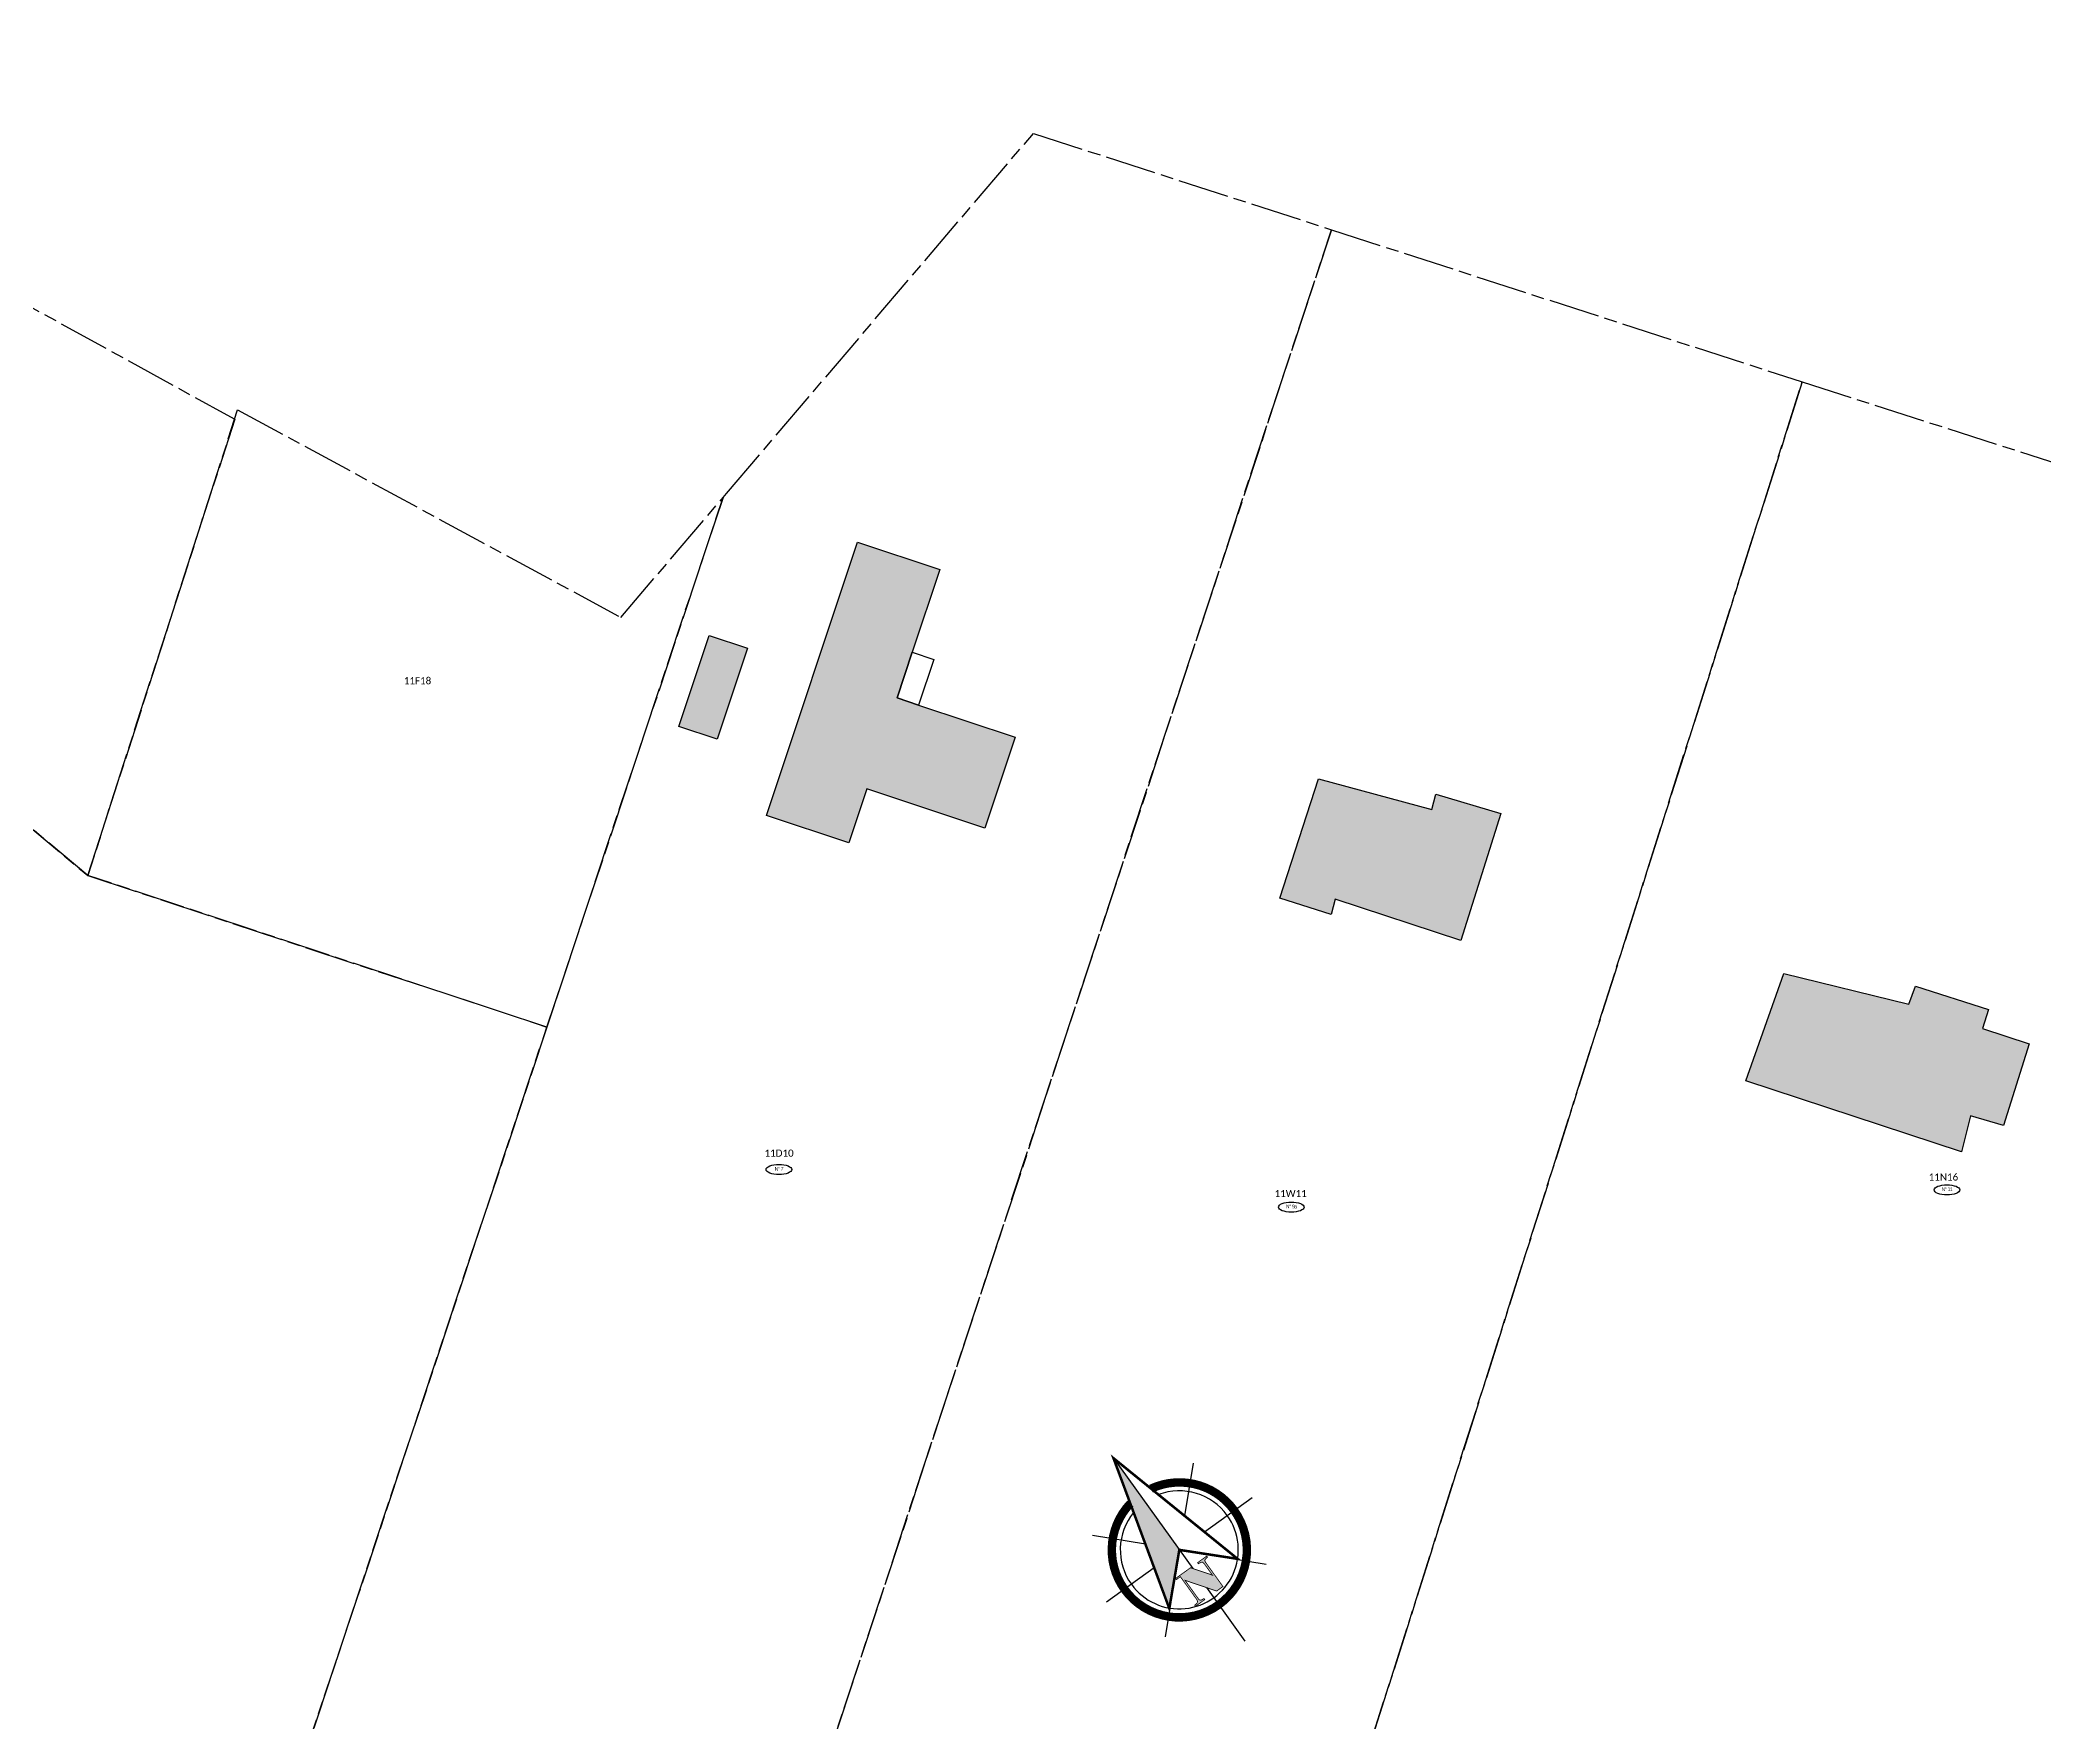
# Model space of a CAD drawing. Header units: metres. Extents: x -173 to 927, y -225 to 260.
# Drawn here: x -24 to 117.6, y 72.5 to 191.3 of the extents above; entities that cross this region are included whole.
import ezdxf

# ---------------------------------------------------------------- set-up
doc = ezdxf.new("R2010")
doc.units = ezdxf.units.M
doc.header["$LTSCALE"] = 0.01
doc.linetypes.add('ACAD_ISO08W100', pattern=[36, 24, -3, 6, -3])
for name, color, linetype in [('Cadastre-Batiments', 244, 'Continuous'), ('Cadastre-Num parcellaire', 232, 'Continuous'), ('Cadastre-Parcellaire', 252, 'ACAD_ISO08W100'), ('Texte', 7, 'Continuous')]:
    doc.layers.add(name, color=color, linetype=linetype)
doc.layers.add('Hachure toiture', color=252, linetype='Continuous', lineweight=9)
doc.styles.add('Legend', font='calibri.ttf')

# ---------------------------------------------------------------- blocks, each defined once
blk = doc.blocks.new('N')
h = blk.add_hatch(color=253)
h.set_gradient(color1=(148, 155, 164), rotation=90, one_color=1, tint=1)
h.paths.add_polyline_path([(0, 5.95), (-2.22, -2.18, 0.001039), (-2.21, -2.19), (0, 0)])
h = blk.add_hatch(color=253)
h.set_gradient(color1=(148, 155, 164), rotation=90, one_color=1, tint=1)
h.paths.add_polyline_path([(-0.07, -1.11), (-1.04, -1.11), (-1.04, -1.18), (-0.78, -1.18), (-0.78, -2.65), (-0.78, -2.67), (-0.79, -2.7), (-0.79, -2.73), (-0.8, -2.75), (-0.81, -2.77), (-0.82, -2.78), (-0.83, -2.79), (-0.84, -2.8), (-0.85, -2.81), (-0.87, -2.82), (-0.89, -2.82), (-0.91, -2.83), (-0.93, -2.83), (-0.96, -2.84), (-0.99, -2.84), (-1.02, -2.84), (-1.04, -2.84), (-1.04, -2.91), (-0.44, -2.91), (-0.44, -2.84), (-0.48, -2.84), (-0.52, -2.84), (-0.55, -2.83), (-0.57, -2.83), (-0.6, -2.82), (-0.62, -2.82), (-0.63, -2.81), (-0.64, -2.8), (-0.65, -2.79), (-0.66, -2.78), (-0.67, -2.77), (-0.68, -2.75), (-0.68, -2.73), (-0.69, -2.7), (-0.69, -2.67), (-0.69, -2.64), (-0.69, -1.48), (0.33, -2.91), (0.74, -2.91), (0.74, -1.4), (0.74, -1.36), (0.74, -1.34), (0.74, -1.31), (0.75, -1.28), (0.76, -1.27), (0.76, -1.25), (0.77, -1.23), (0.78, -1.22), (0.79, -1.21), (0.81, -1.21), (0.83, -1.2), (0.85, -1.2), (0.88, -1.19), (0.9, -1.19), (0.93, -1.18), (0.96, -1.18), (0.98, -1.18), (0.98, -1.11), (0.39, -1.11), (0.39, -1.18), (0.39, -1.18), (0.43, -1.18), (0.46, -1.19), (0.49, -1.19), (0.52, -1.2), (0.54, -1.2), (0.56, -1.21), (0.58, -1.22), (0.6, -1.23), (0.61, -1.24), (0.61, -1.25), (0.62, -1.27), (0.63, -1.29), (0.63, -1.31), (0.64, -1.34), (0.64, -1.36), (0.64, -1.4), (0.64, -2.1)])
for p, q in [((0, 5.95), (0, -1.21)), ((-1.28, 1.28), (-3.28, 3.28)), ((1.28, 1.28), (3.28, 3.28)), ((-1.63, 0), (-4.72, 0)), ((1.63, 0), (4.72, 0)), ((-1.28, -1.28), (-3.28, -3.28)), ((1.28, -1.28), (3.28, -3.28)), ((0, -2.44), (0, -5.92))]:
    blk.add_line(p, q)
for points, const_width in [([(-2.23, -2.2), (0, 5.95), (2.22, -2.18), (0, 0), (-2.23, -2.2)], 0.133), ([(-0.69, -2.64), (-0.69, -2.67), (-0.69, -2.7), (-0.68, -2.73), (-0.68, -2.75), (-0.67, -2.77), (-0.66, -2.78), (-0.65, -2.79), (-0.64, -2.8), (-0.63, -2.81), (-0.62, -2.82), (-0.6, -2.82), (-0.57, -2.83), (-0.55, -2.83), (-0.52, -2.84), (-0.48, -2.84), (-0.44, -2.84), (-0.44, -2.91), (-1.04, -2.91), (-1.04, -2.84), (-1.02, -2.84), (-0.99, -2.84), (-0.96, -2.84), (-0.93, -2.83), (-0.91, -2.83), (-0.89, -2.82), (-0.87, -2.82), (-0.85, -2.81), (-0.84, -2.8), (-0.83, -2.79), (-0.82, -2.78), (-0.81, -2.77), (-0.8, -2.75), (-0.79, -2.73), (-0.79, -2.7), (-0.78, -2.67), (-0.78, -2.65), (-0.78, -1.18), (-1.04, -1.18), (-1.04, -1.11), (-0.07, -1.11), (0.64, -2.1), (0.64, -1.4), (0.64, -1.36), (0.64, -1.34), (0.63, -1.31), (0.63, -1.29), (0.62, -1.27), (0.61, -1.25), (0.61, -1.24), (0.6, -1.23), (0.58, -1.22), (0.56, -1.21), (0.54, -1.2), (0.52, -1.2), (0.49, -1.19), (0.46, -1.19), (0.43, -1.18), (0.39, -1.18), (0.39, -1.18), (0.39, -1.11), (0.98, -1.11), (0.98, -1.18), (0.96, -1.18), (0.93, -1.18), (0.9, -1.19), (0.88, -1.19), (0.85, -1.2), (0.83, -1.2), (0.81, -1.21), (0.79, -1.21), (0.78, -1.22), (0.77, -1.23), (0.76, -1.25), (0.76, -1.27), (0.75, -1.28), (0.74, -1.31), (0.74, -1.34), (0.74, -1.36), (0.74, -1.4), (0.74, -2.91), (0.33, -2.91), (-0.69, -1.48), (-0.69, -2.64), (-0.69, -2.64)], 0.0445)]:
    blk.add_lwpolyline(points, dxfattribs=dict(const_width=const_width))
at = {"color": 251, "true_color": 0x666666, "const_width": 0.445}
for points in [[(-3.56, 0, 1), (3.56, 0, 0.359415), (0.67, 3.49, 1)], [(-0.67, 3.49, 0.359415), (-3.56, 0, 1)]]:
    blk.add_lwpolyline(points, format="xyb", dxfattribs=at)
for start, end in [(105.027, 180), (0, 74.973), (180, 0)]:
    blk.add_arc((0, 0), 3.11, start, end)

msp = doc.modelspace()

# ---------------------------------------------------------------- hatches: boundary and pattern name
at = {"layer": 'Hachure toiture', "transparency": 33554508}
h = msp.add_hatch(color=256, dxfattribs=at)
h.dxf.hatch_style = 1
h.paths.add_polyline_path([(294.955, 64.683), (285.875, 67.463), (279.411, 47.563), (291.975, 43.62), (294.263, 50.87), (289.634, 52.279), (290.424, 54.689), (291.921, 54.368)])
h.paths.add_polyline_path([(271.941, 81.77), (271.011, 87.547), (264.374, 87.957), (264.216, 85.502), (261.708, 85.625), (259.208, 78.237), (269.677, 74.839)])
h.paths.add_polyline_path([(231.637, 73.605), (232.378, 76.211), (238.542, 81.339), (235.032, 86.056), (228.195, 80.795), (225.193, 71.486), (227.359, 62.867), (233.378, 64.939)])
h.paths.add_polyline_path([(210.202, 89.727), (195.669, 94.597), (190.432, 79.134), (196.57, 77.034), (198.785, 82.87), (206.912, 80.158)])
h.paths.add_polyline_path([(116.504, 120.445), (113.23, 121.515), (113.654, 122.853), (108.483, 124.517), (108.023, 123.233), (99.182, 125.407), (96.502, 117.827), (111.739, 112.804), (112.372, 115.34), (114.712, 114.655)])
h.paths.add_polyline_path([(79.2, 136.717), (74.605, 138.072), (74.325, 136.98), (66.315, 139.16), (63.588, 130.715), (67.212, 129.568), (67.492, 130.659), (76.358, 127.743)])
h.paths.add_polyline_path([(44.892, 142.096), (38.06, 144.368), (36.541, 144.873), (37.614, 148.1), (39.555, 153.936), (33.738, 155.87), (27.323, 136.578), (33.14, 134.643), (34.402, 138.44), (42.752, 135.663)])
h.paths.add_polyline_path([(25.98, 148.385), (23.275, 149.284), (21.136, 142.851), (23.84, 141.952)])
h.paths.add_polyline_path([(-45.253, 184.283), (-47.099, 177.334), (-28.002, 170.889), (-26.895, 174.346), (-27.982, 174.934)])
h.paths.add_polyline_path([(-79.748, 195.161), (-80.018, 195.155), (-80.068, 197.355), (-80.101, 198.784), (-90.288, 198.552), (-90.153, 192.663), (-88.214, 192.707), (-88.113, 188.288), (-89.863, 188.249), (-89.687, 180.56), (-83.948, 180.692), (-80.019, 180.781), (-80.183, 187.929), (-79.583, 187.943)])
h.paths.add_polyline_path([(-78.734, 92.593), (-77.472, 96.975), (-82.098, 98.613), (-84.115, 91.766), (-82.767, 89.45), (-85.583, 87.704), (-79.912, 79.531), (-76.404, 81.496), (-74.546, 87.177)])
h.paths.add_polyline_path([(-143.838, 79.212), (-158.998, 79.243), (-159.042, 69.665), (-143.625, 69.709)])
h.paths.add_polyline_path([(-77.005, 35.997), (-80.577, 36.955), (-81.179, 35.425), (-88.872, 37.583), (-88.214, 39.149), (-86.615, 39.958), (-85.652, 43.159), (-86.752, 45.561), (-89.697, 46.009), (-91.018, 45.001), (-92.334, 41.645), (-91.138, 39.914), (-91.491, 38.699), (-94.837, 39.417), (-98.645, 29.362), (-97.346, 27.471), (-94.64, 28.918), (-83.839, 25.355), (-84.926, 21.992), (-81.77, 20.992)])
h.paths.add_polyline_path([(-7.765, 21.969), (-26.031, 27.687), (-30.841, 14.022), (-24.698, 12.151), (-22.245, 18.674), (-16.033, 16.694), (-18.137, 9.866), (-12.437, 8.09)])
h.paths.add_polyline_path([(-85.841, -5.823), (-89.661, -8.597), (-84.622, -14.977), (-92.247, -21.127), (-93.258, -20.035), (-97.064, -23.18), (-86.834, -35.236), (-76.018, -25.809), (-74.244, -27.849), (-70.025, -24.283)])
h.paths.add_polyline_path([(26.262, 6.777), (26.826, 6.972), (25.258, 11.532), (20.876, 10.027), (21.619, 7.864), (22.919, 4.084), (24.92, -1.738), (29.302, -0.231), (27.735, 4.329), (27.169, 4.135)])
h.paths.add_polyline_path([(21.619, 7.864), (19.09, 6.994), (20.389, 3.214), (22.919, 4.084)])
h.paths.add_polyline_path([(19.09, 6.994), (17.24, 12.373), (12.877, 10.874), (16.918, -0.881), (21.282, 0.619), (20.389, 3.214)])
h.paths.add_polyline_path([(-71.581, -58.516), (-90.579, -59.187), (-90.329, -66.262), (-90.001, -75.557), (-84.744, -75.371), (-84.631, -78.589), (-84.171, -78.573), (-84.285, -75.355), (-84.613, -66.061), (-71.331, -65.592)])
h.paths.add_polyline_path([(-91.184, -42.227), (-96.737, -42.556), (-96.624, -48.706), (-91.146, -48.731)])
h.paths.add_polyline_path([(-131.518, -103.106), (-140.349, -103.346, 0.0088668), (-135.936, -110.729), (-131.315, -110.603)])
h.paths.add_polyline_path([(-13.267, -48.898), (-22.391, -49.336), (-21.833, -59.224), (-19.494, -59.142), (-19.39, -62.12), (-15.073, -61.969), (-15.177, -58.991), (-12.781, -58.907)])
h.paths.add_polyline_path([(34.392, -55.659), (25.799, -52.82), (25.564, -53.532), (23.665, -52.904), (24.832, -49.372), (16.835, -46.729, -1), (16.777, -46.71), (16.638, -46.664, -0.3922012), (16.601, -46.682), (14.426, -53.263), (15.945, -53.765), (15.066, -56.424), (13.547, -55.922), (7.824, -73.241), (16.046, -75.958), (19.059, -66.843), (20.958, -67.47), (20.769, -68.04), (26.542, -69.948), (26.576, -69.846, -0.5114726), (26.536, -69.817, -0.7326957), (26.591, -69.8), (26.731, -69.378), (29.611, -60.662), (32.431, -61.594)])
h.paths.add_polyline_path([(60.464, -76.04), (59.078, -80.374), (52.125, -78.149), (53.511, -73.816), (56.36, -64.91), (56.756, -63.672), (63.709, -65.896), (63.313, -67.134), (75.495, -71.03), (75.485, -71.062, -0.4913932), (75.523, -71.092, -0.7011827), (75.469, -71.112), (72.647, -79.936)])
h.paths.add_polyline_path([(103.218, -80.746), (94.877, -78.1), (90.057, -93.315), (95.948, -95.184), (95.76, -95.755), (98.21, -96.531), (98.951, -94.197), (107.768, -96.993), (107.842, -96.76), (113.561, -98.574), (115.678, -91.902), (104.154, -88.247), (104.017, -88.678), (103.76, -89.489), (100.747, -88.534), (101.005, -87.723)])
h.paths.add_polyline_path([(162.249, -121.815), (162.171, -121.772), (158.347, -120.466), (158.79, -119.17), (146.7, -114.934), (147.702, -112.001), (142.375, -110.181), (141.36, -113.152), (135.398, -111.115), (135.601, -110.519), (132.119, -109.33), (128.518, -119.872), (140.896, -124.1), (141.358, -122.747), (155.875, -127.706), (156.327, -126.381), (160.15, -127.687), (160.7, -127.732), (161.25, -127.68), (161.782, -127.534), (162.281, -127.298), (162.731, -126.979), (163.119, -126.587), (163.433, -126.133), (163.663, -125.631), (163.678, -125.589), (163.803, -125.098), (163.848, -124.548), (163.796, -123.998), (163.65, -123.466), (163.414, -122.967), (163.095, -122.517), (162.703, -122.129)])
h.paths.add_polyline_path([(243.65, -2.931), (243.06, -2.319), (239.973, -5.299), (240.564, -5.91), (236.455, -9.876), (244.727, -18.445), (241.669, -21.397), (247.121, -27.045), (245.502, -28.607), (248.649, -31.867), (251.526, -29.089), (251.79, -29.362), (253.589, -27.626), (254.625, -26.626), (257.334, -29.432), (263.493, -23.486)])
h.paths.add_polyline_path([(277.658, -2.774), (275.559, -4.642), (278.101, -7.498), (280.2, -5.63)])
h.paths.add_polyline_path([(271.559, -0.771), (266.809, 2.96), (263.832, -0.83), (268.582, -4.561)])
h.paths.add_polyline_path([(239.596, 11.933), (234.064, 13.775), (232.542, 9.202), (238.073, 7.36)])
h.paths.add_polyline_path([(207.762, -19.289), (206.974, -19.064), (208.409, -14.718), (198.926, -11.668), (197.473, -15.871), (198.969, -16.423), (196.415, -25.136), (202.819, -27.295), (204.185, -23.172), (206.278, -23.77)])
h.paths.add_polyline_path([(209.473, -11.637), (199.99, -8.586), (198.926, -11.668), (208.409, -14.718)])
h.paths.add_polyline_path([(139.582, -10.495), (136.576, -9.665), (138.029, -4.211), (128.221, -1.33), (126.636, -6.467), (129.011, -7.12), (127.134, -14.313), (128.787, -14.835), (127.973, -17.41), (132.739, -18.917), (132.348, -20.157), (132.422, -21.481), (133.177, -22.412), (134.359, -22.786), (135.511, -22.458), (136.334, -21.417), (137.539, -17.604), (137.635, -17.634)])
h.paths.add_polyline_path([(129.011, -7.12), (126.636, -6.467), (124.475, -13.472), (127.134, -14.313)])
h.paths.add_polyline_path([(130.571, 7.203), (125.869, 8.584), (123.615, 0.909), (128.316, -0.472)])
h.paths.add_polyline_path([(141.052, -5.099), (138.029, -4.211), (136.576, -9.665), (139.582, -10.495)])
h.paths.add_polyline_path([(-49.162, -167.771), (-60.137, -168.04), (-60.462, -177.739), (-62.937, -177.896), (-62.785, -185.574, 0.0065375), (-57.434, -188.977), (-54.089, -188.873), (-54.064, -187.036), (-49.679, -186.78), (-49.694, -182.539), (-52.043, -182.539), (-52.224, -177.572), (-49.13, -177.315)])
h.paths.add_polyline_path([(-55.863, -153.292), (-60.75, -153.515), (-60.617, -156.446), (-55.728, -156.222)])
h.paths.add_polyline_path([(-62.663, -134.342), (-67.095, -134.613), (-67.168, -133.411), (-73.285, -133.784), (-73.34, -132.882), (-79.858, -133.281), (-79.506, -139.017), (-77.862, -138.917), (-77.622, -142.816), (-75.417, -142.681), (-75.272, -145.068), (-66.447, -144.527), (-66.652, -141.832), (-62.22, -141.561)])

# ---------------------------------------------------------------- linework, layer by layer
msp.add_circle((69.996, 17.37), 242.523)
at = {"layer": 'Cadastre-Batiments'}
for points in [[(38.06, 144.368), (44.892, 142.096), (42.752, 135.663), (34.402, 138.44), (33.14, 134.643), (27.323, 136.578), (33.738, 155.87), (39.555, 153.936), (37.614, 148.1), (36.541, 144.873), (38.06, 144.368)], [(25.98, 148.385), (23.84, 141.952), (21.136, 142.851), (23.275, 149.284), (25.98, 148.385)], [(39.132, 147.595), (38.06, 144.368), (36.541, 144.873), (37.614, 148.1), (39.132, 147.595)], [(66.315, 139.16), (74.325, 136.98), (74.605, 138.072), (79.2, 136.717), (76.358, 127.743), (67.492, 130.659), (67.212, 129.568), (63.588, 130.715), (66.315, 139.16)], [(99.182, 125.407), (108.023, 123.233), (108.483, 124.517), (113.654, 122.853), (113.23, 121.515), (116.504, 120.445), (114.712, 114.655), (112.372, 115.34), (111.739, 112.804), (96.502, 117.827), (99.182, 125.407)]]:
    msp.add_lwpolyline(points, close=True, dxfattribs=at)
at = {"layer": 'Cadastre-Parcellaire', "ltscale": 15}
for points in [[(-44.931, 183.659), (-27.227, 173.913), (-10.794, 164.867), (-10.247, 164.566), (-20.623, 132.324), (-62.615, 167.557), (-55.494, 189.474), (-44.931, 183.659)], [(67.23, 177.946), (26.044, 52.99), (17.598, 55.813), (-7.304, 64.136), (11.811, 121.623), (24.249, 159.025), (24.496, 159.316), (46.173, 184.752), (67.23, 177.946)], [(61.57, 44.963), (60.442, 41.496), (26.044, 52.99), (67.23, 177.946), (100.481, 167.199), (69.828, 70.517), (67.9, 64.561), (65.387, 56.736), (61.57, 44.963)], [(-62.615, 167.557), (-20.623, 132.324), (11.811, 121.623), (-7.304, 64.136), (-9.822, 63.469), (-27.876, 63.039), (-58.301, 62.313), (-107.845, 61.132), (-110.23, 165.548), (-62.615, 167.557)], [(149.788, 151.409), (118.611, 54.527), (102.056, 59.788), (96.171, 61.747), (90.333, 63.687), (88.763, 64.102), (76.63, 68.241), (74.657, 68.91), (69.828, 70.517), (100.481, 167.199), (149.788, 151.409)], [(-10.037, 165.219), (17.036, 150.56), (24.249, 159.025), (11.811, 121.623), (-20.623, 132.324), (-10.037, 165.219)]]:
    msp.add_lwpolyline(points, close=True, dxfattribs=at)
at = {"layer": 'Texte'}
for centre in [(28.198, 111.558), (110.71, 110.119), (64.393, 108.901)]:
    msp.add_ellipse(centre, major_axis=(-0.908, 0), ratio=0.3923128, dxfattribs=at)

# ---------------------------------------------------------------- block references
at = {"xscale": 1.340661598502861, "yscale": 1.340661598502861, "zscale": 1.340661598502861, "rotation": 35.68499813333275}
msp.add_blockref('N', (56.482, 84.686), dxfattribs=at)

# ---------------------------------------------------------------- texts
at = {"layer": 'Cadastre-Num parcellaire', "char_height": 0.5, "attachment_point": 7, "style": 'Legend'}
for s, insert in [('11F18', (1.7, 145.832)), ('11D10', (27.18, 112.46)), ('11N16', (109.419, 110.772)), ('11W11', (63.211, 109.61))]:
    msp.add_mtext(s, dxfattribs=dict(at, insert=insert))
at = {"layer": 'Texte', "char_height": 0.25647, "attachment_point": 5, "style": 'Legend'}
for s, insert in [('{\\fBankGothic Lt BT|b0|i0|c0|p34;\\T0.8;N° 7}', (28.197, 111.6)), ('{\\fBankGothic Lt BT|b0|i0|c0|p34;\\T0.8;N° 9a}', (64.392, 108.943)), ('{\\fBankGothic Lt BT|b0|i0|c0|p34;\\T0.8;N° 11}', (110.709, 110.161))]:
    msp.add_mtext_dynamic_manual_height_columns(s, width=4.69596, gutter_width=16.029, heights=[0.232], dxfattribs=dict(at, insert=insert))

doc.saveas('drawing.dxf')
